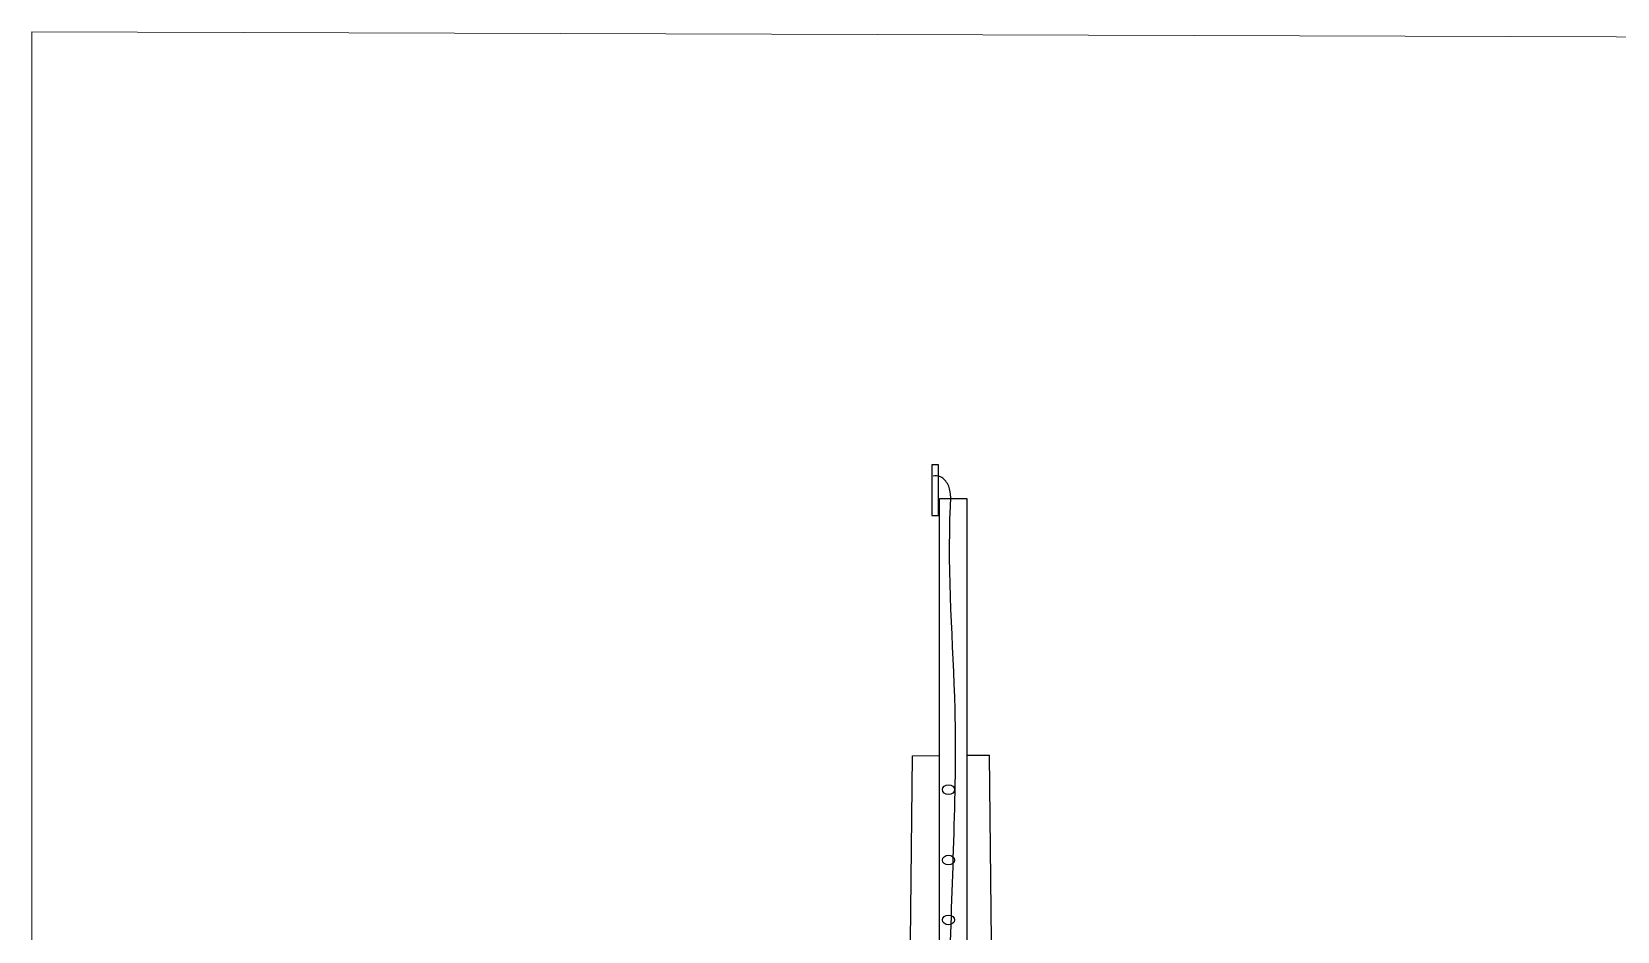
# Model space of a CAD drawing. Header units: millimetres. Extents: x 168 to 394, y 129 to 255.
# Drawn here: x 167.52 to 173.85, y 233.79 to 237.37 of the extents above; entities that cross this region are included whole.
import ezdxf

# ---------------------------------------------------------------- set-up
doc = ezdxf.new("R2010")
doc.units = ezdxf.units.MM
for name, color, linetype, lineweight in [('Esquemas', 7, 'Continuous', 13), ('Poste', 252, 'Continuous', 25), ('Redes', 3, 'Continuous', 25), ('Vestida del Poste', 6, 'Continuous', 25)]:
    doc.layers.add(name, color=color, linetype=linetype, lineweight=lineweight)

# ---------------------------------------------------------------- blocks, each defined once
blk = doc.blocks.new('A$C635864E5')
at = {"layer": 'Poste', "elevation": -0.001}
for points in [[(-55.38, 135.091), (-55.281, 145.895)], [(-55.281, 145.895), (-54.206, 145.905)], [(-53.118, 145.915), (-52.219, 145.923)], [(-52.12, 135.091), (-52.219, 145.923)]]:
    blk.add_lwpolyline(points, dxfattribs=at)
at = {"layer": 'Poste'}
for centre in [(-53.849, 144.201, -0.001), (-53.849, 140.687, -0.001), (-53.849, 137.706, -0.001)]:
    blk.add_circle(centre, 0.242, dxfattribs=at)
at = {"layer": 'Redes', "elevation": -0.001}
blk.add_lwpolyline([(-54.244, 157.871), (-54.244, 160.407), (-54.514, 160.407), (-54.514, 157.871)], close=True, dxfattribs=at)
at = {"layer": 'Redes'}
blk.add_spline([(-53.624, 120.449, -0.001), (-53.797, 134.973, -0.001), (-53.589, 148.204, -0.001), (-53.77, 158.32, -0.001), (-53.894, 159.466, -0.001), (-54.212, 159.822, -0.001), (-54.455, 159.841, -0.001)], degree=3, dxfattribs=at)
at = {"layer": 'Vestida del Poste', "elevation": -0.001}
blk.add_lwpolyline([(-54.206, 136.087), (-54.206, 158.723), (-53.118, 158.723), (-53.118, 136.087)], close=True, dxfattribs=at)

msp = doc.modelspace()

# ---------------------------------------------------------------- block references
at = {"xscale": 0.1, "yscale": 0.08, "zscale": 0.1}
msp.add_blockref('A$C635864E5', (176.56546, 222.81411, 0.00009), dxfattribs=at)

# ---------------------------------------------------------------- next in the draw order: linework, layer by layer
at = {"layer": 'Esquemas'}
msp.add_lwpolyline([(167.52449, 237.37405), (207.55137, 237.24663), (207.55137, 221.80353), (167.52449, 221.93094)], close=True, dxfattribs=at)

doc.saveas('drawing.dxf')
